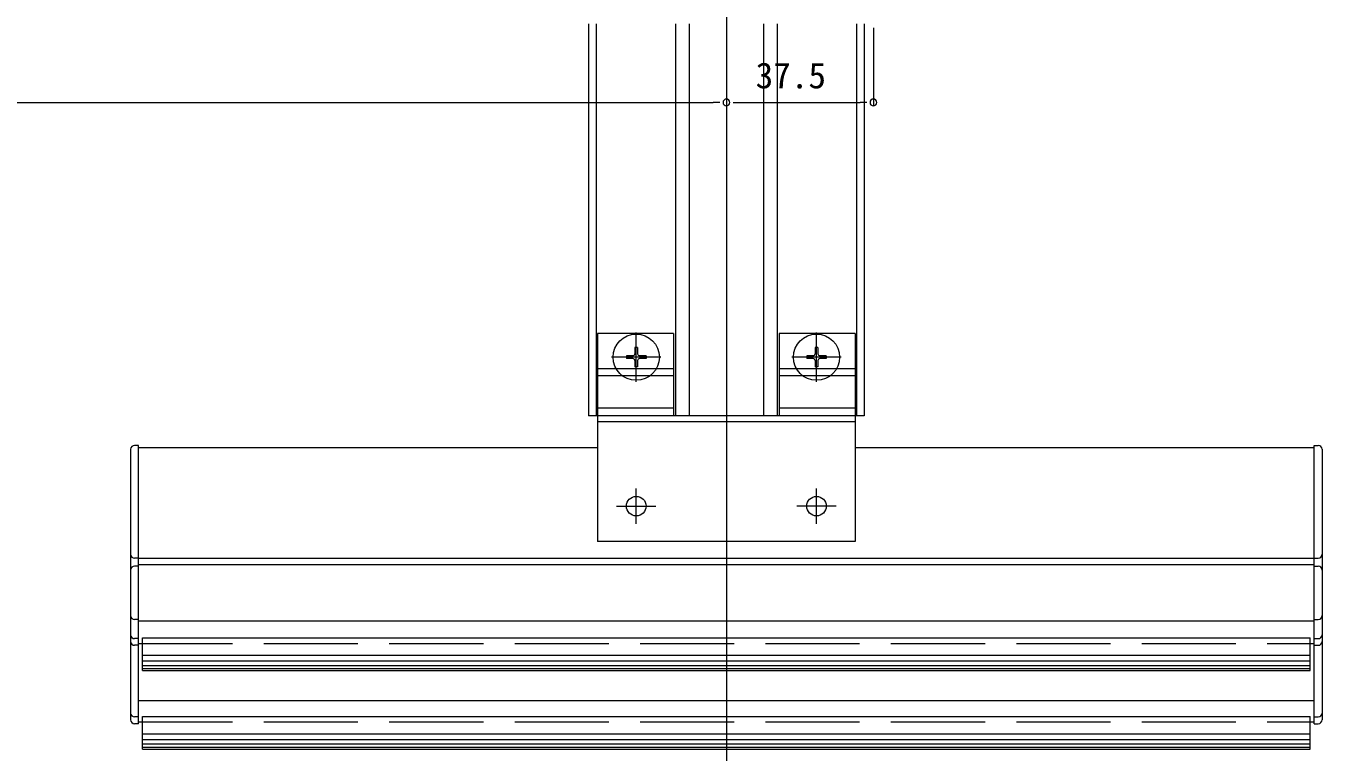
# Model space of a CAD drawing. Units: millimetres, scale not verified. Extents: x -990 to 990, y -1598 to 1604.
# Drawn here: x 321.3 to 652, y -1356.9 to -1171.6 of the extents above; entities that cross this region are included whole.
import ezdxf
from ezdxf.enums import TextEntityAlignment as Align

# ---------------------------------------------------------------- set-up
doc = ezdxf.new("R2010")
doc.units = ezdxf.units.MM
doc.header["$LTSCALE"] = 8
doc.linetypes.add('CHAIN2', pattern=[12, 9, -1, 1, -1])
doc.linetypes.add('DASHED3', pattern=[4, 3, -1])
for name, color, linetype, lineweight in [('0-2_YKK_ZWAK', 2, 'Continuous', 9), ('0-3_YKK_11', 4, 'Continuous', 9), ('0-5_YKK_13', 6, 'Continuous', 9)]:
    doc.layers.add(name, color=color, linetype=linetype, lineweight=lineweight)
doc.styles.add('ＭＳ ゴシック', font='')
doc.styles.get('ＭＳ ゴシック').set_extended_font_data('MS Gothic')

msp = doc.modelspace()

# ---------------------------------------------------------------- linework, layer by layer
at = {"layer": '0-2_YKK_ZWAK'}
for p, q in [((500, -424.131), (500, -1360.131)), ((464.8, -1171.131), (464.8, -1271.131)), ((466.8, -1171.131), (466.8, -1271.131)), ((487, -1171.131), (487, -1271.131)), ((490.5, -1171.131), (490.5, -1271.131)), ((509.5, -1171.131), (509.5, -1271.131)), ((513, -1171.131), (513, -1271.131)), ((533.2, -1171.131), (533.2, -1271.131)), ((535.2, -1171.131), (535.2, -1271.131)), ((535.2, -1271.131), (464.8, -1271.131)), ((350, -1349.131), (350, -1279.131)), ((350, -1279.131), (467.1, -1279.131)), ((532.9, -1279.131), (650, -1279.131)), ((650, -1349.131), (650, -1279.131)), ((350, -1307.407), (650, -1307.407)), ((350, -1309.022), (650, -1309.022)), ((350, -1323.362), (650, -1323.362)), ((350, -1343.731), (650, -1343.731))]:
    msp.add_line(p, q, dxfattribs=at)
at = {"layer": '0-2_YKK_ZWAK', "linetype": 'DASHED3'}
for p, q in [((350, -1329.131), (650, -1329.131)), ((350, -1349.131), (650, -1349.131))]:
    msp.add_line(p, q, dxfattribs=at)
at = {"layer": '0-3_YKK_11', "linetype": 'DASHED3'}
for p, q in [((486.5, -1250.131), (467.1, -1250.131)), ((467.1, -1250.131), (467.1, -1269.131)), ((486.5, -1250.131), (486.5, -1269.131)), ((532.9, -1250.131), (513.5, -1250.131)), ((513.5, -1250.131), (513.5, -1269.131)), ((532.9, -1250.131), (532.9, -1269.131)), ((486.5, -1259.131), (467.1, -1259.131)), ((532.9, -1259.131), (513.5, -1259.131)), ((486.5, -1260.863), (467.1, -1260.863)), ((532.9, -1260.863), (513.5, -1260.863))]:
    msp.add_line(p, q, dxfattribs=at)
at = {"layer": '0-3_YKK_11', "linetype": 'CHAIN2'}
for p, q in [((477, -1262.431), (477, -1249.831)), ((500, -1249.629), (500, -1307.595)), ((523, -1262.431), (523, -1249.831)), ((477, -1261.131), (477, -1251.131)), ((523, -1261.131), (523, -1251.131)), ((483.3, -1256.131), (470.7, -1256.131)), ((482, -1256.131), (472, -1256.131)), ((529.3, -1256.131), (516.7, -1256.131)), ((528, -1256.131), (518, -1256.131)), ((477, -1298.631), (477, -1289.631)), ((523, -1298.631), (523, -1289.631)), ((472, -1294.131), (482, -1294.131)), ((528, -1294.131), (518, -1294.131))]:
    msp.add_line(p, q, dxfattribs=at)
at = {"layer": '0-3_YKK_11'}
for p, q in [((474.5, -1255.781), (474.5, -1256.481)), ((476.15, -1255.781), (474.5, -1255.781)), ((476.15, -1256.481), (474.5, -1256.481)), ((477.35, -1253.631), (476.65, -1253.631)), ((476.65, -1253.631), (476.65, -1255.281)), ((477.35, -1253.631), (477.35, -1255.281)), ((479.5, -1255.781), (477.85, -1255.781)), ((479.5, -1256.481), (477.85, -1256.481)), ((479.5, -1255.781), (479.5, -1256.481)), ((520.5, -1255.781), (520.5, -1256.481)), ((522.15, -1255.781), (520.5, -1255.781)), ((522.15, -1256.481), (520.5, -1256.481)), ((523.35, -1253.631), (522.65, -1253.631)), ((522.65, -1253.631), (522.65, -1255.281)), ((523.35, -1253.631), (523.35, -1255.281)), ((525.5, -1255.781), (523.85, -1255.781)), ((525.5, -1256.481), (523.85, -1256.481)), ((525.5, -1255.781), (525.5, -1256.481)), ((476.65, -1256.981), (476.65, -1258.631)), ((477.35, -1258.631), (476.65, -1258.631)), ((477.35, -1256.981), (477.35, -1258.631)), ((522.65, -1256.981), (522.65, -1258.631)), ((523.35, -1258.631), (522.65, -1258.631)), ((523.35, -1256.981), (523.35, -1258.631)), ((467.1, -1269.131), (467.1, -1303.131)), ((486.5, -1269.131), (467.1, -1269.131)), ((486.5, -1269.131), (486.5, -1271.131)), ((513.5, -1269.131), (513.5, -1271.131)), ((532.9, -1269.131), (513.5, -1269.131)), ((532.9, -1269.131), (532.9, -1303.131)), ((532.9, -1272.631), (467.1, -1272.631)), ((513.5, -1271.131), (486.5, -1271.131)), ((348, -1279.631), (348, -1348.631)), ((350, -1278.631), (349, -1278.631)), ((350, -1349.631), (350, -1278.631)), ((650, -1349.631), (650, -1278.631)), ((650, -1278.631), (651, -1278.631)), ((652, -1279.631), (652, -1348.631)), ((532.9, -1303.131), (467.1, -1303.131)), ((350, -1307.407), (349, -1307.407)), ((350, -1309.429), (349, -1309.429)), ((650, -1307.407), (651, -1307.407)), ((650, -1309.429), (651, -1309.429)), ((350, -1323.068), (349, -1323.068)), ((650, -1323.068), (651, -1323.068)), ((350, -1327.93), (349, -1327.93)), ((351, -1336.099), (351, -1327.754)), ((351, -1327.754), (649, -1327.754)), ((649, -1336.099), (649, -1327.754)), ((650, -1327.93), (651, -1327.93)), ((350, -1329.631), (349, -1329.631)), ((351, -1332.15), (649, -1332.15)), ((650, -1329.631), (651, -1329.631)), ((351, -1333.632), (649, -1333.632)), ((351, -1334.754), (649, -1334.754)), ((351, -1335.554), (649, -1335.554)), ((351, -1336.099), (649, -1336.099)), ((350, -1347.912), (349, -1347.912)), ((351, -1356.131), (351, -1347.785)), ((351, -1347.785), (649, -1347.785)), ((649, -1356.131), (649, -1347.785)), ((650, -1347.912), (651, -1347.912)), ((350, -1349.631), (349, -1349.631)), ((351, -1352.182), (649, -1352.182)), ((650, -1349.631), (651, -1349.631)), ((351, -1353.664), (649, -1353.664)), ((351, -1354.786), (649, -1354.786)), ((351, -1355.586), (649, -1355.586)), ((351, -1356.131), (649, -1356.131))]:
    msp.add_line(p, q, dxfattribs=at)
for centre, radius in [((477, -1256.131), 5.9), ((523, -1256.131), 5.9), ((477, -1294.131), 2.5), ((523, -1294.131), 2.5)]:
    msp.add_circle(centre, radius, dxfattribs=at)
for centre, radius, start, end in [((476.15, -1255.281), 0.5, 270, 0), ((476.15, -1256.981), 0.5, 0, 90), ((477.85, -1255.281), 0.5, 180, 270), ((477.85, -1256.981), 0.5, 90, 180), ((522.15, -1255.281), 0.5, 270, 0), ((522.15, -1256.981), 0.5, 0, 90), ((523.85, -1255.281), 0.5, 180, 270), ((523.85, -1256.981), 0.5, 90, 180), ((349, -1279.631), 1, 90, 180), ((651, -1279.631), 1, 0, 90), ((349, -1306.407), 1, 180, 270), ((349, -1310.429), 1, 90, 180), ((651, -1306.407), 1, 270, 0), ((651, -1310.429), 1, 0, 90), ((349, -1322.068), 1, 180, 270), ((651, -1322.068), 1, 270, 0), ((349, -1326.93), 1, 180, 270), ((349, -1328.631), 1, 180, 270), ((651, -1326.93), 1, 270, 0), ((651, -1328.631), 1, 270, 0), ((349, -1346.912), 1, 180, 270), ((349, -1348.631), 1, 180, 270), ((651, -1346.912), 1, 270, 0), ((651, -1348.631), 1, 270, 0)]:
    msp.add_arc(centre, radius, start, end, dxfattribs=at)
at = {"layer": '0-5_YKK_13'}
for p, q in [((537.5, -1172.131), (537.5, -1192.131)), ((-496.6, -1191.131), (496.6, -1191.131)), ((498.3, -1191.131), (496.6, -1191.131)), ((501.7, -1191.131), (503.4, -1191.131)), ((503.4, -1191.131), (534.1, -1191.131)), ((535.8, -1191.131), (534.1, -1191.131))]:
    msp.add_line(p, q, dxfattribs=at)
for centre, start, end in [((500, -1191.131), 0, 180), ((500, -1191.131), 0, 180), ((537.5, -1191.131), 0, 180), ((500, -1191.131), 180, 0), ((500, -1191.131), 180, 0), ((537.5, -1191.131), 180, 0)]:
    msp.add_arc(centre, 0.85, start, end, dxfattribs=at)

# ---------------------------------------------------------------- texts
at = {"layer": '0-5_YKK_13', "style": 'ＭＳ ゴシック'}
msp.add_text('37.5', height=6.598, dxfattribs=at).set_placement((507.47, -1189.531), align=Align.BOTTOM_LEFT)

doc.saveas('drawing.dxf')
